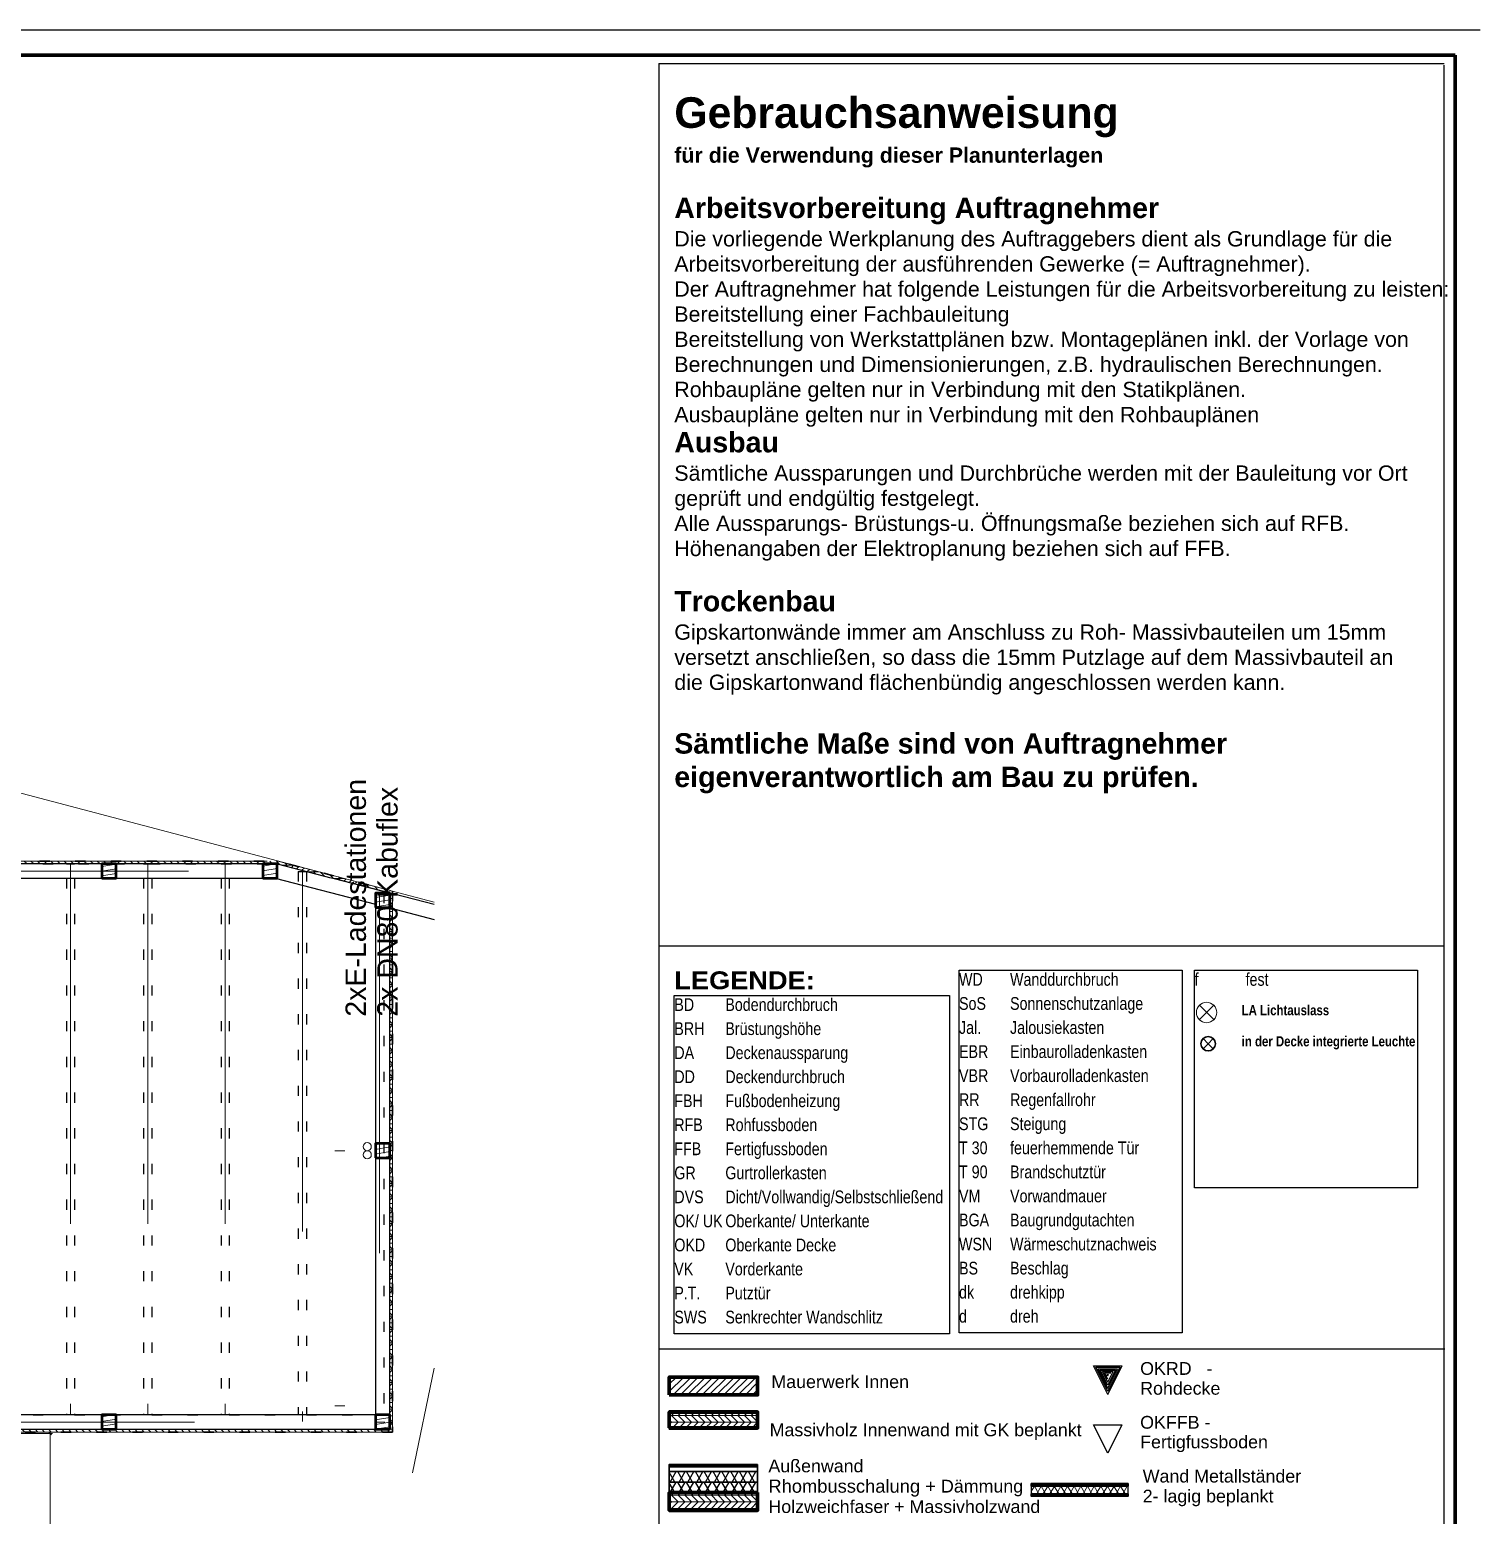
# Model space of a CAD drawing. Extents: x 0 to 42, y 0 to 29.7.
# Drawn here: x 27.84 to 42.05, y 15.14 to 29.7 of the extents above; entities that cross this region are included whole.
import ezdxf
from ezdxf.xclip import XClip

# ---------------------------------------------------------------- set-up
doc = ezdxf.new("R2010")
doc.units = 0
doc.header["$MEASUREMENT"] = 0
doc.header["$XCLIPFRAME"] = 0
for name, pattern in [('Achse', [115, 0, -40, 75, 0]), ('Punktlinie_ eng', [0.0125, 0, -0.0125]), ('STRICHPUNKT2', [0.635, 0.3175, -0.15875, 0, -0.15875]), ('Strichpunktlinie', [0.335139, 0.176389, -0.088194, 0, -0.070556]), ('Wipeout_Contour', [50, 0, -50])]:
    doc.linetypes.add(name, pattern=pattern)
for name, color, linetype in [('0_40 - Planköpfe', 7, 'Continuous'), ('331 - Tragende Außenwände.Statisch erforderlich', 7, 'Continuous'), ('500 - Außenanlagen.Fahrradhäuschen_ Müllboxen_ Zaun', 7, 'Continuous'), ('5_00 - WP Ausbau - Bemaßung', 7, 'Continuous'), ('5_00 - WP Ausbau - Ergänzungen', 7, 'Continuous'), ('5_00 - WP Ausbau - Texte', 7, 'Continuous')]:
    doc.layers.add(name, color=color, linetype=linetype)
doc.styles.add('ERSTELLTER_STIL_1', font='arial.ttf')
doc.styles.add('ERSTELLTER_STIL_2', font='arial.ttf')
pattern_1 = [(0, (0, 0), (0, 0.065), []), (45, (0, 0), (-0.13, 0.13), [0.0919239, -0.0919239]), (45, (0.065, 0), (-0.13, 0.13), [0.0919239, -0.0919239]), (45, (0.13, 0), (-0.13, 0.13), [0.0919239, -0.0919239]), (45, (0.195, 0), (-0.13, 0.13), [0.0919239, -0.0919239]), (315, (0, 0), (0.13, 0.13), [0.0919239, -0.0919239]), (315, (0.065, 0), (0.13, 0.13), [0.0919239, -0.0919239]), (315, (0.13, 0), (0.13, 0.13), [0.0919239, -0.0919239]), (315, (0.195, 0), (0.13, 0.13), [0.0919239, -0.0919239])]
pattern_2 = [(45, (0, 0), (-0.01767767, 0.01767767), [0, -0.025])]
pattern_3 = [(0, (26.131676, 15.72738), (0, 0.065), []), (45, (26.13168, 15.72738), (-0.13, 0.13), [0.091924, -0.091924]), (45, (26.19668, 15.72738), (-0.13, 0.13), [0.091924, -0.091924]), (45, (26.26168, 15.72738), (-0.13, 0.13), [0.091924, -0.091924]), (45, (26.32668, 15.72738), (-0.13, 0.13), [0.091924, -0.091924]), (315, (26.13168, 15.72738), (0.13, 0.13), [0.091924, -0.091924]), (315, (26.19668, 15.72738), (0.13, 0.13), [0.091924, -0.091924]), (315, (26.26168, 15.72738), (0.13, 0.13), [0.091924, -0.091924]), (315, (26.32668, 15.72738), (0.13, 0.13), [0.091924, -0.091924])]
pattern_4 = [(10, (26.131676, 15.72738), (-0.00781417, 0.04431635), [])]

# ---------------------------------------------------------------- blocks, each defined once
blk = doc.blocks.new('Zeichnung_1_1', base_point=(26.132, 15.727))
at = {"layer": '5_00 - WP Ausbau - Ergänzungen', "color": 178, "linetype": 'Achse', "lineweight": 18, "ltscale": 20, "true_color": 0x05000d, "flags": 128}
blk.add_lwpolyline([(30.924, 16.214), (25.924, 16.214), (25.924, 18.714), (30.924, 18.714)], close=True, dxfattribs=at)
at = {"color": 254, "linetype": 'Wipeout_Contour', "lineweight": 0, "ltscale": 111.764478}
blk.add_wipeout([(30.241, 21.385), (30.799, 21.385), (30.259, 21.525)], dxfattribs=at).dxf.layer = '500 - Außenanlagen.Fahrradhäuschen_ Müllboxen_ Zaun'
at = {"color": 254, "linetype": 'Wipeout_Contour', "lineweight": 0, "ltscale": 105.399553}
blk.add_wipeout([(31.224, 16.125), (31.364, 15.985), (31.364, 16.125)], dxfattribs=at).dxf.layer = '500 - Außenanlagen.Fahrradhäuschen_ Müllboxen_ Zaun'
at = {"color": 254, "linetype": 'Wipeout_Contour', "lineweight": 0, "ltscale": 110.765092}
blk.add_wipeout([(30.259, 21.525), (29.701, 21.525), (30.241, 21.385)], dxfattribs=at).dxf.layer = '500 - Außenanlagen.Fahrradhäuschen_ Müllboxen_ Zaun'
at = {"color": 254, "linetype": 'Wipeout_Contour', "lineweight": 0, "ltscale": 131.880016}
blk.add_wipeout([(31.224, 16.125), (26.349, 16.125), (26.349, 15.985), (31.224, 15.985)], dxfattribs=at).dxf.layer = '500 - Außenanlagen.Fahrradhäuschen_ Müllboxen_ Zaun'
at = {"layer": '500 - Außenanlagen.Fahrradhäuschen_ Müllboxen_ Zaun', "linetype": 'Continuous', "lineweight": 18, "true_color": 0x05000d}
h = blk.add_hatch(dxfattribs=at)
h.set_pattern_fill('Holz__Vollholz__Hirnholz_31', color=178, style=0, pattern_type=2)
h.set_pattern_definition(pattern_4)
h.paths.add_polyline_path([(28.541, 15.985), (28.681, 15.985), (28.681, 16.125), (28.541, 16.125)])
at = {"layer": '500 - Außenanlagen.Fahrradhäuschen_ Müllboxen_ Zaun', "color": 178, "linetype": 'Punktlinie_ eng', "lineweight": 25, "ltscale": 20, "true_color": 0x05000d}
for p, q in [((27.518, 16.125), (28.195, 16.125)), ((28.275, 16.125), (28.952, 16.125)), ((29.032, 16.125), (29.71, 16.125)), ((29.79, 16.125), (30.467, 16.125)), ((28.195, 15.985), (28.275, 15.985)), ((28.952, 15.985), (29.032, 15.985)), ((29.71, 15.985), (29.79, 15.985)), ((30.467, 15.985), (30.547, 15.985))]:
    blk.add_line(p, q, dxfattribs=at)
at = {"layer": '500 - Außenanlagen.Fahrradhäuschen_ Müllboxen_ Zaun', "color": 178, "linetype": 'Continuous', "lineweight": 50, "ltscale": 20, "true_color": 0x05000d, "flags": 128}
blk.add_lwpolyline([(28.541, 15.985), (28.681, 15.985), (28.681, 16.125), (28.541, 16.125)], close=True, dxfattribs=at)
at = {"layer": '500 - Außenanlagen.Fahrradhäuschen_ Müllboxen_ Zaun', "color": 178, "linetype": 'Continuous', "lineweight": 18, "ltscale": 20, "true_color": 0x05000d, "flags": 128}
blk.add_lwpolyline([(28.541, 15.985), (26.517, 15.985)], dxfattribs=at)
at = {"layer": '5_00 - WP Ausbau - Bemaßung', "color": 178, "linetype": 'Continuous', "lineweight": 18, "ltscale": 20, "true_color": 0x05000d}
for p, q in [((28.06, 15.944), (27.687, 15.944)), ((28.049, 15.932), (28.024, 15.957)), ((28.037, 15.944), (28.037, 15.963)), ((28.037, 8.164), (28.037, 15.944))]:
    blk.add_line(p, q, dxfattribs=at)
at = {"color": 254, "linetype": 'Wipeout_Contour', "lineweight": 0, "ltscale": 134.977866}
blk.add_wipeout([(21.898, 21.385), (30.241, 21.385), (29.701, 21.525), (21.898, 21.525)], dxfattribs=at).dxf.layer = '500 - Außenanlagen.Fahrradhäuschen_ Müllboxen_ Zaun'
at = {"color": 254, "linetype": 'Wipeout_Contour', "lineweight": 0, "ltscale": 105.644312}
blk.add_wipeout([(31.224, 15.985), (31.364, 15.985), (31.224, 16.125)], dxfattribs=at).dxf.layer = '500 - Außenanlagen.Fahrradhäuschen_ Müllboxen_ Zaun'
at = {"layer": '500 - Außenanlagen.Fahrradhäuschen_ Müllboxen_ Zaun', "linetype": 'Continuous', "lineweight": 18, "true_color": 0x7e5900}
h = blk.add_hatch(dxfattribs=at)
h.set_pattern_fill('Holz__Sperrholz_2__0001', color=46, style=0, pattern_type=2)
h.set_pattern_definition(pattern_3)
h.paths.add_polyline_path([(25.864, 21.552), (25.864, 21.525), (30.264, 21.525), (30.161, 21.552)])
h = blk.add_hatch(dxfattribs=at)
h.set_pattern_fill('Holz__Sperrholz_2__0001', color=46, style=0, pattern_type=2)
h.set_pattern_definition(pattern_3)
h.paths.add_polyline_path([(30.161, 21.552), (30.264, 21.525), (30.268, 21.552)])
h = blk.add_hatch(dxfattribs=at)
h.set_pattern_fill('Holz__Sperrholz_2__0001', color=46, style=0, pattern_type=2)
h.set_pattern_definition(pattern_3)
h.paths.add_polyline_path([(30.264, 21.525), (30.371, 21.525), (30.268, 21.552)])
at = {"layer": '500 - Außenanlagen.Fahrradhäuschen_ Müllboxen_ Zaun', "linetype": 'Continuous', "lineweight": 18, "true_color": 0x05000d}
h = blk.add_hatch(dxfattribs=at)
h.set_pattern_fill('Holz__Vollholz__Hirnholz_31', color=178, style=0, pattern_type=2)
h.set_pattern_definition(pattern_4)
h.paths.add_polyline_path([(28.541, 21.385), (28.681, 21.385), (28.681, 21.525), (28.541, 21.525)])
at = {"layer": '500 - Außenanlagen.Fahrradhäuschen_ Müllboxen_ Zaun', "linetype": 'Continuous', "lineweight": 18, "true_color": 0x7e5900}
h = blk.add_hatch(dxfattribs=at)
h.set_pattern_fill('Holz__Sperrholz_2__0001', color=46, style=0, pattern_type=2)
h.set_pattern_definition(pattern_3)
h.paths.add_polyline_path([(31.364, 15.985), (26.377, 15.985), (26.377, 15.958), (31.364, 15.958)])
h = blk.add_hatch(dxfattribs=at)
h.set_pattern_fill('Holz__Sperrholz_2__0001', color=46, style=0, pattern_type=2)
h.set_pattern_definition(pattern_3)
h.paths.add_polyline_path([(31.364, 15.985), (31.391, 15.958), (31.391, 15.985)])
h = blk.add_hatch(dxfattribs=at)
h.set_pattern_fill('Holz__Sperrholz_2__0001', color=46, style=0, pattern_type=2)
h.set_pattern_definition(pattern_3)
h.paths.add_polyline_path([(31.364, 15.958), (31.391, 15.958), (31.364, 15.985)])
at = {"layer": '500 - Außenanlagen.Fahrradhäuschen_ Müllboxen_ Zaun', "color": 178, "linetype": 'Punktlinie_ eng', "lineweight": 25, "ltscale": 20, "true_color": 0x05000d}
for p, q in [((25.864, 21.525), (30.259, 21.525)), ((28.195, 21.525), (28.275, 21.525)), ((28.952, 21.525), (29.032, 21.525)), ((29.71, 21.525), (29.79, 21.525)), ((27.518, 21.385), (28.195, 21.385)), ((28.195, 21.385), (28.195, 16.125)), ((28.275, 21.385), (28.275, 16.125)), ((28.275, 21.385), (28.952, 21.385)), ((28.952, 21.385), (28.952, 16.125)), ((29.032, 21.385), (29.032, 16.125)), ((29.032, 21.385), (29.71, 21.385)), ((29.71, 21.385), (29.71, 16.125)), ((29.79, 21.385), (29.79, 16.125)), ((25.924, 15.985), (31.364, 15.985)), ((31.224, 15.985), (31.304, 15.985))]:
    blk.add_line(p, q, dxfattribs=at)
at = {"layer": '500 - Außenanlagen.Fahrradhäuschen_ Müllboxen_ Zaun', "color": 178, "linetype": 'Strichpunktlinie', "lineweight": 18, "ltscale": 20, "true_color": 0x05000d}
for p, q in [((28.235, 21.525), (28.235, 15.985)), ((28.992, 21.525), (28.992, 15.985)), ((29.75, 21.525), (29.75, 15.985))]:
    blk.add_line(p, q, dxfattribs=at)
at = {"layer": '500 - Außenanlagen.Fahrradhäuschen_ Müllboxen_ Zaun', "color": 178, "linetype": 'Continuous', "lineweight": 18, "ltscale": 20, "true_color": 0x05000d, "flags": 128}
for points in [[(30.161, 21.552), (25.864, 21.552)], [(26.004, 21.525), (28.541, 21.525)], [(28.681, 21.525), (30.264, 21.525)], [(26.377, 15.958), (31.391, 15.958)], [(31.224, 15.985), (28.681, 15.985)]]:
    blk.add_lwpolyline(points, dxfattribs=at)
at = {"layer": '500 - Außenanlagen.Fahrradhäuschen_ Müllboxen_ Zaun', "color": 178, "linetype": 'Continuous', "lineweight": 25, "ltscale": 20, "true_color": 0x05000d, "flags": 128}
for points in [[(30.259, 21.525), (21.898, 21.525)], [(30.259, 21.525), (30.799, 21.385)], [(21.898, 21.385), (30.241, 21.385)], [(31.224, 16.125), (26.349, 16.125)], [(31.364, 15.985), (31.364, 16.125)], [(26.349, 15.985), (31.364, 15.985)]]:
    blk.add_lwpolyline(points, dxfattribs=at)
at = {"layer": '500 - Außenanlagen.Fahrradhäuschen_ Müllboxen_ Zaun', "color": 178, "linetype": 'Continuous', "lineweight": 50, "ltscale": 20, "true_color": 0x05000d, "flags": 128}
blk.add_lwpolyline([(28.541, 21.385), (28.681, 21.385), (28.681, 21.525), (28.541, 21.525)], close=True, dxfattribs=at)
at = {"layer": '500 - Außenanlagen.Fahrradhäuschen_ Müllboxen_ Zaun', "color": 178, "linetype": 'Punktlinie_ eng', "lineweight": 35, "ltscale": 20, "true_color": 0x05000d, "flags": 128}
blk.add_lwpolyline([(31.391, 15.958), (25.832, 15.958)], dxfattribs=at)
at = {"color": 254, "linetype": 'Wipeout_Contour', "lineweight": 0, "ltscale": 150.708487}
blk.add_wipeout([(30.799, 21.385), (30.241, 21.385), (31.799, 20.981), (31.799, 21.126)], dxfattribs=at).dxf.layer = '500 - Außenanlagen.Fahrradhäuschen_ Müllboxen_ Zaun'
at = {"layer": '500 - Außenanlagen.Fahrradhäuschen_ Müllboxen_ Zaun', "linetype": 'Continuous', "lineweight": 18, "true_color": 0x05000d}
h = blk.add_hatch(dxfattribs=at)
h.set_pattern_fill('Holz__Vollholz__Hirnholz_31', color=178, style=0, pattern_type=2)
h.set_pattern_definition(pattern_4)
h.paths.add_polyline_path([(30.119, 21.385), (30.259, 21.385), (30.259, 21.525), (30.119, 21.525)])
at = {"layer": '500 - Außenanlagen.Fahrradhäuschen_ Müllboxen_ Zaun', "linetype": 'Continuous', "lineweight": 18, "true_color": 0x7e5900}
h = blk.add_hatch(dxfattribs=at)
h.set_pattern_fill('Holz__Sperrholz_2__0001', color=46, style=0, pattern_type=2)
h.set_pattern_definition(pattern_3)
h.paths.add_polyline_path([(30.264, 21.525), (31.362, 21.239), (31.364, 21.239), (31.371, 21.265), (30.371, 21.525)])
at = {"layer": '500 - Außenanlagen.Fahrradhäuschen_ Müllboxen_ Zaun', "color": 178, "linetype": 'Strichpunktlinie', "lineweight": 18, "ltscale": 20, "true_color": 0x05000d}
for p, q in [((25.864, 21.455), (30.259, 21.455)), ((30.507, 21.452), (30.507, 15.985))]:
    blk.add_line(p, q, dxfattribs=at)
at = {"layer": '500 - Außenanlagen.Fahrradhäuschen_ Müllboxen_ Zaun', "color": 178, "linetype": 'Punktlinie_ eng', "lineweight": 25, "ltscale": 20, "true_color": 0x05000d}
for p, q in [((30.259, 21.385), (30.259, 21.525)), ((30.467, 21.452), (30.467, 16.125)), ((30.467, 21.452), (30.547, 21.452)), ((30.547, 21.452), (30.547, 16.125)), ((29.79, 21.385), (30.259, 21.385)), ((31.224, 21.239), (31.304, 21.239))]:
    blk.add_line(p, q, dxfattribs=at)
at = {"layer": '500 - Außenanlagen.Fahrradhäuschen_ Müllboxen_ Zaun', "color": 178, "linetype": 'Punktlinie_ eng', "lineweight": 35, "ltscale": 20, "true_color": 0x05000d, "flags": 128}
blk.add_lwpolyline([(25.832, 21.552), (30.268, 21.552), (31.391, 21.259)], dxfattribs=at)
at = {"layer": '500 - Außenanlagen.Fahrradhäuschen_ Müllboxen_ Zaun', "color": 178, "linetype": 'Continuous', "lineweight": 18, "ltscale": 20, "true_color": 0x05000d, "flags": 128}
for points in [[(31.371, 21.265), (30.268, 21.552)], [(30.264, 21.525), (31.362, 21.239)]]:
    blk.add_lwpolyline(points, dxfattribs=at)
at = {"layer": '500 - Außenanlagen.Fahrradhäuschen_ Müllboxen_ Zaun', "color": 178, "linetype": 'Continuous', "lineweight": 50, "ltscale": 20, "true_color": 0x05000d, "flags": 128}
blk.add_lwpolyline([(30.119, 21.385), (30.259, 21.385), (30.259, 21.525), (30.119, 21.525)], close=True, dxfattribs=at)
at = {"layer": '500 - Außenanlagen.Fahrradhäuschen_ Müllboxen_ Zaun', "color": 178, "linetype": 'Continuous', "lineweight": 25, "ltscale": 20, "true_color": 0x05000d, "flags": 128}
for points in [[(30.241, 21.385), (31.224, 21.131)], [(31.799, 21.126), (30.799, 21.385)], [(31.364, 21.094), (31.799, 20.981)]]:
    blk.add_lwpolyline(points, dxfattribs=at)
at = {"layer": '5_00 - WP Ausbau - Ergänzungen', "color": 178, "linetype": 'Achse', "lineweight": 18, "ltscale": 20, "true_color": 0x05000d, "flags": 128}
blk.add_lwpolyline([(30.924, 18.714), (25.924, 18.714), (25.924, 21.214), (30.924, 21.214)], close=True, dxfattribs=at)
at = {"color": 254, "linetype": 'Wipeout_Contour', "lineweight": 0, "ltscale": 145.855632}
blk.add_wipeout([(31.364, 16.125), (31.364, 21.094), (31.224, 21.131), (31.224, 16.125)], dxfattribs=at).dxf.layer = '500 - Außenanlagen.Fahrradhäuschen_ Müllboxen_ Zaun'
at = {"layer": '500 - Außenanlagen.Fahrradhäuschen_ Müllboxen_ Zaun', "linetype": 'Continuous', "lineweight": 18, "true_color": 0x05000d}
h = blk.add_hatch(dxfattribs=at)
h.set_pattern_fill('Holz__Vollholz__Hirnholz_31', color=178, style=0, pattern_type=2)
h.set_pattern_definition(pattern_4)
h.paths.add_polyline_path([(31.224, 21.099), (31.364, 21.099), (31.364, 21.239), (31.224, 21.239)])
at = {"layer": '500 - Außenanlagen.Fahrradhäuschen_ Müllboxen_ Zaun', "linetype": 'Continuous', "lineweight": 18, "true_color": 0x7e5900}
h = blk.add_hatch(dxfattribs=at)
h.set_pattern_fill('Holz__Sperrholz_2__0001', color=46, style=0, pattern_type=2)
h.set_pattern_definition(pattern_3)
h.paths.add_polyline_path([(31.364, 15.985), (31.391, 15.985), (31.391, 21.234), (31.364, 21.234), (31.364, 21.099)])
at = {"layer": '500 - Außenanlagen.Fahrradhäuschen_ Müllboxen_ Zaun', "linetype": 'Continuous', "lineweight": 18, "true_color": 0x05000d}
h = blk.add_hatch(dxfattribs=at)
h.set_pattern_fill('Holz__Vollholz__Hirnholz_31', color=178, style=0, pattern_type=2)
h.set_pattern_definition(pattern_4)
h.paths.add_polyline_path([(31.224, 18.645), (31.364, 18.645), (31.364, 18.785), (31.224, 18.785)])
h = blk.add_hatch(dxfattribs=at)
h.set_pattern_fill('Holz__Vollholz__Hirnholz_31', color=178, style=0, pattern_type=2)
h.set_pattern_definition(pattern_4)
h.paths.add_polyline_path([(31.224, 15.985), (31.364, 15.985), (31.364, 16.125), (31.224, 16.125)])
at = {"layer": '331 - Tragende Außenwände.Statisch erforderlich', "color": 190, "linetype": 'STRICHPUNKT2', "lineweight": 18, "ltscale": 20, "true_color": 0x9900ff, "flags": 128}
for points in [[(31.799, 21.15), (20.497, 24.134)], [(28.987, 3.026), (31.799, 16.583)]]:
    blk.add_lwpolyline(points, dxfattribs=at)
at = {"layer": '500 - Außenanlagen.Fahrradhäuschen_ Müllboxen_ Zaun', "color": 178, "linetype": 'Punktlinie_ eng', "lineweight": 25, "ltscale": 20, "true_color": 0x05000d}
for p, q in [((31.224, 21.239), (31.224, 16.125)), ((31.304, 21.239), (31.304, 16.125)), ((30.547, 16.125), (31.224, 16.125)), ((31.304, 16.125), (31.364, 16.125)), ((31.364, 15.985), (31.364, 16.125))]:
    blk.add_line(p, q, dxfattribs=at)
at = {"layer": '500 - Außenanlagen.Fahrradhäuschen_ Müllboxen_ Zaun', "color": 178, "linetype": 'Strichpunktlinie', "lineweight": 18, "ltscale": 20, "true_color": 0x05000d}
for p, q in [((31.264, 21.239), (31.264, 15.985)), ((25.924, 16.055), (31.364, 16.055))]:
    blk.add_line(p, q, dxfattribs=at)
at = {"layer": '500 - Außenanlagen.Fahrradhäuschen_ Müllboxen_ Zaun', "color": 178, "linetype": 'Punktlinie_ eng', "lineweight": 35, "ltscale": 20, "true_color": 0x05000d, "flags": 128}
blk.add_lwpolyline([(31.391, 21.259), (31.391, 15.958)], dxfattribs=at)
at = {"layer": '500 - Außenanlagen.Fahrradhäuschen_ Müllboxen_ Zaun', "color": 178, "linetype": 'Continuous', "lineweight": 50, "ltscale": 20, "true_color": 0x05000d, "flags": 128}
for points in [[(31.224, 21.099), (31.364, 21.099), (31.364, 21.239), (31.224, 21.239)], [(31.224, 18.645), (31.364, 18.645), (31.364, 18.785), (31.224, 18.785)], [(31.224, 15.985), (31.364, 15.985), (31.364, 16.125), (31.224, 16.125)]]:
    blk.add_lwpolyline(points, close=True, dxfattribs=at)
at = {"layer": '500 - Außenanlagen.Fahrradhäuschen_ Müllboxen_ Zaun', "color": 178, "linetype": 'Continuous', "lineweight": 25, "ltscale": 20, "true_color": 0x05000d, "flags": 128}
for points in [[(31.224, 21.131), (31.224, 16.125)], [(31.364, 16.125), (31.364, 21.094)]]:
    blk.add_lwpolyline(points, dxfattribs=at)
at = {"layer": '500 - Außenanlagen.Fahrradhäuschen_ Müllboxen_ Zaun', "color": 178, "linetype": 'Continuous', "lineweight": 18, "ltscale": 20, "true_color": 0x05000d, "flags": 128}
for points in [[(31.391, 15.985), (31.391, 21.234)], [(31.364, 21.099), (31.364, 18.785)], [(31.364, 18.645), (31.364, 16.125)]]:
    blk.add_lwpolyline(points, dxfattribs=at)
at = {"layer": '5_00 - WP Ausbau - Bemaßung', "color": 1, "linetype": 'Continuous', "lineweight": 18, "ltscale": 20, "true_color": 0xf50000}
for centre in [(31.143, 18.755), (31.143, 18.675)]:
    blk.add_circle(centre, 0.04, dxfattribs=at)
at = {"layer": '5_00 - WP Ausbau - Texte', "color": 1, "linetype": 'Continuous', "lineweight": 18, "true_color": 0xf50000, "insert": (30.93, 20.028), "char_height": 0.2, "attachment_point": 1, "rotation": 90, "line_spacing_factor": 0.930826, "style": 'ERSTELLTER_STIL_1'}
blk.add_mtext('\\A1;{\\pql;\\fArial|b0|i0|c0|p38;2xE-Ladestationen\\P\\pql;\\fArial|b0|i0|c0|p38;2x DN80 Kabuflex}', dxfattribs=at)

msp = doc.modelspace()

# ---------------------------------------------------------------- hatches: boundary and pattern name
at = {"layer": '0_40 - Planköpfe', "linetype": 'Continuous', "lineweight": 25, "ltscale": 20, "true_color": 0x05000d}
h = msp.add_hatch(dxfattribs=at)
h.set_pattern_fill('MW_HLZ', color=178, style=0, pattern_type=2)
h.set_pattern_definition([(45, (0, 0), (-0.03535534, 0.03535534), [])])
h.paths.add_polyline_path([(34.103, 16.322), (34.968, 16.322), (34.968, 16.497), (34.103, 16.497)])
at = {"layer": '0_40 - Planköpfe', "linetype": 'Continuous', "lineweight": 18, "ltscale": 20, "true_color": 0x9f9f9f}
h = msp.add_hatch(dxfattribs=at)
h.set_pattern_fill('Gips', color=253, style=0, pattern_type=2)
h.set_pattern_definition(pattern_2)
h.paths.add_polyline_path([(34.968, 16.166), (34.103, 16.166), (34.103, 16.153), (34.968, 16.153)])
at = {"layer": '0_40 - Planköpfe', "linetype": 'Continuous', "lineweight": 18, "ltscale": 20, "true_color": 0x7e5900}
h = msp.add_hatch(dxfattribs=at)
h.set_pattern_fill('Holz__Sperrholz_2_', color=46, style=0, pattern_type=2)
h.set_pattern_definition(pattern_1)
h.paths.add_polyline_path([(34.103, 15.999), (34.968, 15.999), (34.968, 16.153), (34.103, 16.153)])
at = {"layer": '0_40 - Planköpfe', "linetype": 'Continuous', "lineweight": 18, "ltscale": 20, "true_color": 0x9f9f9f}
h = msp.add_hatch(dxfattribs=at)
h.set_pattern_fill('Gips', color=253, style=0, pattern_type=2)
h.set_pattern_definition(pattern_2)
h.paths.add_polyline_path([(34.968, 15.999), (34.103, 15.999), (34.103, 15.986), (34.968, 15.986)])
at = {"layer": '0_40 - Planköpfe', "linetype": 'Continuous', "lineweight": 18, "ltscale": 20, "true_color": 0x7e5900}
h = msp.add_hatch(dxfattribs=at)
h.set_pattern_fill('Holz__Sperrholz_2_', color=46, style=0, pattern_type=2)
h.set_pattern_definition([(180, (32.96564, 15.431824), (0, 0.065), []), (225, (32.96564, 15.43182), (-0.13, 0.13), [0.091924, -0.091924]), (225, (32.90064, 15.43182), (-0.13, 0.13), [0.091924, -0.091924]), (225, (32.83564, 15.43182), (-0.13, 0.13), [0.091924, -0.091924]), (225, (32.77064, 15.43182), (-0.13, 0.13), [0.091924, -0.091924]), (135, (32.96564, 15.43182), (0.13, 0.13), [0.091924, -0.091924]), (135, (32.90064, 15.43182), (0.13, 0.13), [0.091924, -0.091924]), (135, (32.83564, 15.43182), (0.13, 0.13), [0.091924, -0.091924]), (135, (32.77064, 15.43182), (0.13, 0.13), [0.091924, -0.091924])])
h.paths.add_polyline_path([(34.968, 15.641), (34.103, 15.641), (34.103, 15.617), (34.968, 15.617)])
at = {"layer": '0_40 - Planköpfe', "linetype": 'Continuous', "lineweight": 25, "ltscale": 20, "true_color": 0x05000d}
h = msp.add_hatch(dxfattribs=at)
h.set_pattern_fill('Dämmung__weich', color=178, style=0, pattern_type=2)
h.set_pattern_definition([(240, (32.96564, 15.28288), (-0.064952, 0.0375), []), (300, (32.96564, 15.28288), (0.064952, 0.0375), [])])
h.paths.add_polyline_path([(34.968, 15.571), (34.103, 15.571), (34.103, 15.468), (34.968, 15.468)])
h = msp.add_hatch(dxfattribs=at)
h.set_pattern_fill('Dämmung__weich', color=178, style=0, pattern_type=2)
h.set_pattern_definition([(240, (32.96564, 15.18016), (-0.064952, 0.0375), []), (300, (32.96564, 15.18016), (0.064952, 0.0375), [])])
h.paths.add_polyline_path([(34.968, 15.468), (34.103, 15.468), (34.103, 15.365), (34.968, 15.365)])
at = {"layer": '0_40 - Planköpfe', "linetype": 'Continuous', "lineweight": 18, "ltscale": 20, "true_color": 0x9f9f9f}
h = msp.add_hatch(dxfattribs=at)
h.set_pattern_fill('Gips', color=253, style=0, pattern_type=2)
h.set_pattern_definition(pattern_2)
h.paths.add_polyline_path([(38.599, 15.453), (37.649, 15.453), (37.649, 15.44), (38.599, 15.44)])
h = msp.add_hatch(dxfattribs=at)
h.set_pattern_fill('Gips', color=253, style=0, pattern_type=2)
h.set_pattern_definition(pattern_2)
h.paths.add_polyline_path([(38.599, 15.44), (37.65, 15.44), (37.65, 15.428), (38.599, 15.428)])
at = {"layer": '0_40 - Planköpfe', "linetype": 'Continuous', "lineweight": 18, "ltscale": 20, "true_color": 0x7e5900}
h = msp.add_hatch(dxfattribs=at)
h.set_pattern_fill('Holz__Sperrholz_2_', color=46, style=0, pattern_type=2)
h.set_pattern_definition(pattern_1)
h.paths.add_polyline_path([(34.968, 15.365), (34.103, 15.365), (34.103, 15.19), (34.968, 15.19)])
at = {"layer": '0_40 - Planköpfe', "linetype": 'Continuous', "lineweight": 18, "ltscale": 20, "true_color": 0xcdcd00}
h = msp.add_hatch(dxfattribs=at)
h.set_pattern_fill('Dämmung__weich', color=52, style=0, pattern_type=2)
h.set_pattern_definition([(300, (5.4, 15.42776), (0.04871393, 0.028125), []), (240, (5.4, 15.42776), (-0.04871393, 0.028125), [])])
h.paths.add_polyline_path([(38.599, 15.428), (37.65, 15.428), (37.65, 15.353), (38.599, 15.353)])
at = {"layer": '0_40 - Planköpfe', "linetype": 'Continuous', "lineweight": 18, "ltscale": 20, "true_color": 0x9f9f9f}
h = msp.add_hatch(dxfattribs=at)
h.set_pattern_fill('Gips', color=253, style=0, pattern_type=2)
h.set_pattern_definition(pattern_2)
h.paths.add_polyline_path([(38.599, 15.353), (37.65, 15.353), (37.65, 15.341), (38.599, 15.341)])
h = msp.add_hatch(dxfattribs=at)
h.set_pattern_fill('Gips', color=253, style=0, pattern_type=2)
h.set_pattern_definition(pattern_2)
h.paths.add_polyline_path([(38.599, 15.341), (37.65, 15.341), (37.65, 15.328), (38.599, 15.328)])

# ---------------------------------------------------------------- linework, layer by layer
at = {"color": 178, "linetype": 'Continuous', "lineweight": 35, "ltscale": 20, "true_color": 0x05000d, "flags": 128}
msp.add_lwpolyline([(39.454, 19.763, 1), (39.313, 19.763, 1)], format="xyb", close=True, dxfattribs=at)
at = {"layer": '0_40 - Planköpfe', "color": 178, "linetype": 'Continuous', "lineweight": 25, "ltscale": 20, "true_color": 0x05000d}
for p, q in [((0, 29.7), (42.05, 29.7)), ((34.001, 29.37), (34.001, 0.368)), ((34.001, 29.37), (41.697, 29.37)), ((41.697, 0.368), (41.697, 29.354)), ((34.001, 20.722), (41.697, 20.722)), ((34.001, 16.773), (41.702, 16.773)), ((38.4, 16.325), (38.259, 16.605)), ((38.259, 16.605), (38.54, 16.605)), ((38.4, 16.325), (38.54, 16.605)), ((38.281, 16.592), (38.519, 16.592)), ((38.4, 16.355), (38.281, 16.592)), ((38.4, 16.386), (38.304, 16.578)), ((38.304, 16.578), (38.496, 16.578)), ((38.325, 16.565), (38.475, 16.565)), ((38.4, 16.416), (38.325, 16.565)), ((38.4, 16.447), (38.348, 16.551)), ((38.348, 16.551), (38.452, 16.551)), ((38.369, 16.537), (38.43, 16.537)), ((38.4, 16.476), (38.369, 16.537)), ((38.4, 16.508), (38.392, 16.523)), ((38.392, 16.523), (38.408, 16.523)), ((38.519, 16.592), (38.4, 16.355)), ((38.4, 16.386), (38.496, 16.578)), ((38.475, 16.565), (38.4, 16.416)), ((38.4, 16.447), (38.452, 16.551)), ((38.4, 16.508), (38.408, 16.523)), ((38.26, 16.029), (38.539, 16.029)), ((38.4, 15.75), (38.26, 16.029)), ((38.539, 16.029), (38.4, 15.75))]:
    msp.add_line(p, q, dxfattribs=at)
at = {"layer": '0_40 - Planköpfe', "color": 178, "linetype": 'Continuous', "lineweight": 100, "ltscale": 20, "true_color": 0x05000d}
for p, q in [((41.805, 29.45), (0.993, 29.45)), ((41.805, 0.25), (41.805, 29.45))]:
    msp.add_line(p, q, dxfattribs=at)
at = {"layer": '0_40 - Planköpfe', "color": 152, "linetype": 'Continuous', "lineweight": 35, "ltscale": 20, "true_color": 0x0060cd}
for p, q in [((39.297, 19.999), (39.439, 20.14)), ((39.297, 20.14), (39.439, 19.999))]:
    msp.add_line(p, q, dxfattribs=at)
at = {"layer": '0_40 - Planköpfe', "color": 214, "linetype": 'Continuous', "lineweight": 18, "ltscale": 20, "true_color": 0x8f00a8}
for p, q in [((39.384, 19.763), (39.334, 19.813)), ((39.384, 19.763), (39.433, 19.813)), ((39.334, 19.713), (39.384, 19.763)), ((39.384, 19.763), (39.433, 19.713))]:
    msp.add_line(p, q, dxfattribs=at)
at = {"layer": '0_40 - Planköpfe', "color": 178, "linetype": 'Continuous', "lineweight": 25, "true_color": 0x05000d, "flags": 128}
for points in [[(36.942, 20.485), (39.127, 20.485), (39.127, 16.93), (36.942, 16.93)], [(39.25, 20.485), (41.435, 20.485), (41.435, 18.352), (39.25, 18.352)], [(34.152, 20.237), (36.849, 20.237), (36.849, 16.92), (34.152, 16.92)]]:
    msp.add_lwpolyline(points, close=True, dxfattribs=at)
at = {"layer": '0_40 - Planköpfe', "color": 178, "linetype": 'Continuous', "lineweight": 70, "ltscale": 20, "true_color": 0x05000d, "flags": 128}
for points in [[(34.103, 16.322), (34.968, 16.322), (34.968, 16.497), (34.103, 16.497)], [(34.103, 15.999), (34.968, 15.999), (34.968, 16.153), (34.103, 16.153)], [(34.968, 15.365), (34.103, 15.365), (34.103, 15.19), (34.968, 15.19)]]:
    msp.add_lwpolyline(points, close=True, dxfattribs=at)
at = {"layer": '0_40 - Planköpfe', "color": 178, "linetype": 'Continuous', "lineweight": 35, "ltscale": 20, "true_color": 0x05000d, "flags": 128}
for points in [[(34.968, 16.166), (34.103, 16.166), (34.103, 16.153), (34.968, 16.153)], [(34.968, 15.999), (34.103, 15.999), (34.103, 15.986), (34.968, 15.986)], [(34.968, 15.641), (34.103, 15.641), (34.103, 15.617), (34.968, 15.617)], [(34.968, 15.617), (34.103, 15.617), (34.103, 15.571), (34.968, 15.571)], [(34.968, 15.571), (34.103, 15.571), (34.103, 15.468), (34.968, 15.468)], [(34.968, 15.468), (34.103, 15.468), (34.103, 15.365), (34.968, 15.365)], [(38.599, 15.453), (37.649, 15.453), (37.649, 15.44), (38.599, 15.44)], [(38.599, 15.44), (37.65, 15.44), (37.65, 15.428), (38.599, 15.428)], [(38.599, 15.353), (37.65, 15.353), (37.65, 15.341), (38.599, 15.341)], [(38.599, 15.341), (37.65, 15.341), (37.65, 15.328), (38.599, 15.328)]]:
    msp.add_lwpolyline(points, close=True, dxfattribs=at)
at = {"layer": '0_40 - Planköpfe', "color": 178, "linetype": 'Continuous', "lineweight": 25, "ltscale": 20, "true_color": 0x05000d, "flags": 128}
msp.add_lwpolyline([(38.599, 15.428), (37.65, 15.428), (37.65, 15.353), (38.599, 15.353)], close=True, dxfattribs=at)
at = {"layer": '0_40 - Planköpfe', "color": 5, "linetype": 'Continuous', "lineweight": 18, "ltscale": 20}
msp.add_circle((39.368, 20.069), 0.1, dxfattribs=at)
at = {"layer": '0_40 - Planköpfe', "color": 214, "linetype": 'Continuous', "lineweight": 18, "ltscale": 20, "true_color": 0x8f00a8}
msp.add_circle((39.384, 19.763), 0.0704, dxfattribs=at)

# ---------------------------------------------------------------- block references
at = {"color": 178, "linetype": 'Continuous', "lineweight": 25, "ltscale": 20, "true_color": 0x05000d}
ref = msp.add_blockref('Zeichnung_1_1', (26.132, 15.727), dxfattribs=at)
XClip(ref).set_block_clipping_path([(4.1980274282, 3.0257570699), (31.7992466844, 24.1343286538)])

# ---------------------------------------------------------------- texts
at = {"layer": '0_40 - Planköpfe', "color": 178, "linetype": 'Continuous', "lineweight": 25, "true_color": 0x05000d}
for s, insert, char_height, width, attachment_point, line_spacing_factor, style in [('\\A1;{\\pql;\\fArial|b1|i0|c0|p38;Gebrauchsanweisung\\fArial|b1|i0|c0|p38;\\H0.500000x;  ^I\\P\\pql;\\fArial|b1|i0|c0|p38;für die Verwendung dieser Planunterlagen \\P\\pql;\\fArial|b1|i0|c0|p38;\\P\\pql;\\fArial|b1|i0|c0|p38;\\H1.333333x;Arbeitsvorbereitung Auftragnehmer\\P\\pql;\\fArial|b0|i0|c0|p38;\\H0.750000x;Die vorliegende Werkplanung des Auftraggebers dient als Grundlage für die Arbeitsvorbereitung der ausführenden Gewerke (= Auftragnehmer).\\P\\pql;\\fArial|b0|i0|c0|p38;Der Auftragnehmer hat folgende Leistungen für die Arbeitsvorbereitung zu leisten:\\P\\pql;\\fArial|b0|i0|c0|p38;Bereitstellung einer Fachbauleitung\\P\\pql;\\fArial|b0|i0|c0|p38;Bereitstellung von Werkstattplänen bzw. Montageplänen inkl. der Vorlage von Berechnungen und Dimensionierungen, z.B. hydraulischen Berechnungen.\\P\\pql;\\fArial|b0|i0|c0|p38;Rohbaupläne gelten nur in Verbindung mit den Statikplänen.\\P\\pql;\\fArial|b0|i0|c0|p38;Ausbaupläne gelten nur in Verbindung mit den Rohbauplänen\\P\\pql;\\fArial|b1|i0|c0|p38;\\H1.333333x;Ausbau\\P\\pql;\\fArial|b0|i0|c0|p38;\\H0.750000x;Sämtliche Aussparungen und Durchbrüche werden mit der Bauleitung vor Ort \\P\\pql;\\fArial|b0|i0|c0|p38;geprüft und endgültig festgelegt.\\P\\pql;\\fArial|b0|i0|c0|p38;Alle Aussparungs- Brüstungs-u. Öffnungsmaße beziehen sich auf RFB.\\P\\pql;\\fArial|b0|i0|c0|p38;Höhenangaben der Elektroplanung beziehen sich auf FFB.\\P\\pql;\\fArial|b0|i0|c0|p38;\\P\\pql;\\fArial|b1|i0|c0|p38;\\H1.333333x;Trockenbau\\P\\pql;\\fArial|b0|i0|c0|p38;\\H0.750000x;Gipskartonwände immer am Anschluss zu Roh- Massivbauteilen um 15mm \\P\\pql;\\fArial|b0|i0|c0|p38;versetzt anschließen, so dass die 15mm Putzlage auf dem Massivbauteil an \\P\\pql;\\fArial|b0|i0|c0|p38;die Gipskartonwand flächenbündig angeschlossen werden kann.\\P\\pql;\\fArial|b1|i0|c0|p38;\\H1.333333x;\\P\\pql;\\fArial|b1|i0|c0|p38;Sämtliche Maße sind von Auftragnehmer \\P\\pql;\\fArial|b1|i0|c0|p38;eigenverantwortlich am Bau zu prüfen.\\fArial|b0|i0|c0|p38;\\H0.750000x; }', (34.152, 29.038), 0.3, 7.46478, 1, 0.983801, 'ERSTELLTER_STIL_2'), ('\\A1;{\\pql;\\fArial|b0|i0|c0|p38;OKRD   - Rohdecke}', (38.717, 16.322), 0.125, 1.12508, 7, 0.93321, 'ERSTELLTER_STIL_1'), ('\\A1;{\\pql;\\fArial|b0|i0|c0|p38;Massivholz Innenwand mit GK beplankt}', (35.086, 15.879), 0.125, 3.01165, 7, 0.9307, 'ERSTELLTER_STIL_1'), ('\\A1;{\\pql;\\fArial|b0|i0|c0|p38;OKFFB - Fertigfussboden}', (38.717, 15.761), 0.125, 1.43634, 7, 0.921299, 'ERSTELLTER_STIL_1'), ('\\A1;{\\pql;\\fArial|b0|i0|c0|p38;Außenwand\\P\\pql;\\fArial|b0|i0|c0|p38;\\H1.027955x;Rhombusschalung\\fArial|b0|i0|c0|p38; + \\fArial|b0|i0|c0|p38;\\H0.972805x;Dämmung Holzweichfaser +\\fArial|b0|i0|c0|p38; \\fArial|b0|i0|c0|p38;Massivholzwand\\fArial|b0|i0|c0|p38;\\H1.027955x; \\fArial|b0|i0|c0|p38;\\H0.972805x; }', (35.074, 15.163), 0.125, 2.70784, 7, 0.943012, 'ERSTELLTER_STIL_1')]:
    msp.add_mtext(s, dxfattribs=dict(at, insert=insert, char_height=char_height, width=width, attachment_point=attachment_point, line_spacing_factor=line_spacing_factor, style=style))
for s, insert, char_height, attachment_point, style in [('\\A1;{\\W1.090000x;\\pql;\\fArial|b1|i0|c0|p38;LEGENDE:}', (34.152, 20.295), 0.175, 7, 'ERSTELLTER_STIL_2'), ('\\A1;{\\W0.800000x;\\pql;\\fArial|b0|i0|c0|p38;f^Ifest\\P\\pql;\\fArial|b0|i0|c0|p38;\\P\\pql;\\fArial|b0|i0|c0|p38;\\P\\pql;\\fArial|b0|i0|c0|p38;\\P\\pql;\\fArial|b0|i0|c0|p38;\\P\\pql;\\fArial|b0|i0|c0|p38;\\P\\pql;\\fArial|b0|i0|c0|p38;\\P\\pql;\\fArial|b0|i0|c0|p38;\\P\\pql;\\fArial|b0|i0|c0|p38;}', (39.25, 20.456), 0.125, 1, 'ERSTELLTER_STIL_1'), ('\\A1;{\\W0.800000x;\\pql;\\fArial|b1|i0|c0|p38;LA Lichtauslass}', (39.712, 20.142), 0.1, 1, 'ERSTELLTER_STIL_2'), ('\\A1;{\\W0.800000x;\\pql;\\fArial|b1|i0|c0|p38;in der Decke integrierte Leuchte}', (39.712, 19.837), 0.1, 1, 'ERSTELLTER_STIL_2'), ('\\A1;{\\pql;\\fArial|b0|i0|c0|p38;Mauerwerk Innen\\fArial|b0|i0|c0|p38; }', (35.103, 16.387), 0.125, 7, 'ERSTELLTER_STIL_1')]:
    msp.add_mtext(s, dxfattribs=dict(at, insert=insert, char_height=char_height, attachment_point=attachment_point, style=style))
at = {"layer": '0_40 - Planköpfe', "color": 178, "linetype": 'Continuous', "lineweight": 25, "true_color": 0x05000d, "char_height": 0.125, "style": 'ERSTELLTER_STIL_1'}
for s, insert, attachment_point, line_spacing_factor in [('\\A1;{\\W0.800000x;\\pql;\\fArial|b0|i0|c0|p38;WD^IWanddurchbruch\\P\\pql;\\fArial|b0|i0|c0|p38;SoS^ISonnenschutzanlage\\P\\pql;\\fArial|b0|i0|c0|p38;Jal.^IJalousiekasten^I\\P\\pql;\\fArial|b0|i0|c0|p38;EBR^IEinbaurolladenkasten\\P\\pql;\\fArial|b0|i0|c0|p38;VBR^IVorbaurolladenkasten\\P\\pql;\\fArial|b0|i0|c0|p38;RR^IRegenfallrohr\\P\\pql;\\fArial|b0|i0|c0|p38;STG^ISteigung\\P\\pql;\\fArial|b0|i0|c0|p38;T 30^Ifeuerhemmende Tür\\P\\pql;\\fArial|b0|i0|c0|p38;T 90^IBrandschutztür\\P\\pql;\\fArial|b0|i0|c0|p38;VM^IVorwandmauer\\P\\pql;\\fArial|b0|i0|c0|p38;BGA^IBaugrundgutachten\\P\\pql;\\fArial|b0|i0|c0|p38;WSN^IWärmeschutznachweis\\P\\pql;\\fArial|b0|i0|c0|p38;BS^IBeschlag\\P\\pql;\\fArial|b0|i0|c0|p38;dk^Idrehkipp\\P\\pql;\\fArial|b0|i0|c0|p38;d^Idreh}', (36.942, 20.456), 1, 1.131499), ('\\A1;{\\W0.800000x;\\pql;\\fArial|b0|i0|c0|p38;BD^IBodendurchbruch                                                                         \\P\\pql;\\fArial|b0|i0|c0|p38;BRH^IBrüstungshöhe                                  \\P\\pql;\\fArial|b0|i0|c0|p38;DA^IDeckenaussparung                             \\P\\pql;\\fArial|b0|i0|c0|p38;DD^IDeckendurchbruch  \\P\\pql;\\fArial|b0|i0|c0|p38;FBH^IFußbodenheizung                                                                                                                                                  \\P\\pql;\\fArial|b0|i0|c0|p38;RFB^IRohfussboden\\P\\pql;\\fArial|b0|i0|c0|p38;FFB^IFertigfussboden                                                                                                            \\P\\pql;\\fArial|b0|i0|c0|p38;GR^IGurtrollerkasten   \\P\\pql;\\fArial|b0|i0|c0|p38;DVS^IDicht/Vollwandig/Selbstschließend\\P\\pql;\\fArial|b0|i0|c0|p38;OK/ UK^IOberkante/ Unterkante\\P\\pql;\\fArial|b0|i0|c0|p38;OKD^IOberkante Decke\\P\\pql;\\fArial|b0|i0|c0|p38;VK^IVorderkante\\P\\pql;\\fArial|b0|i0|c0|p38;P.T.^IPutztür\\P\\pql;\\fArial|b0|i0|c0|p38;SWS^ISenkrechter Wandschlitz^I                                                            }', (34.152, 20.209), 1, 1.130351), ('\\A1;{\\pql;\\fArial|b0|i0|c0|p38;Wand Metallständer\\P\\pql;\\fArial|b0|i0|c0|p38;2- lagig beplankt}', (38.742, 15.23), 7, 0.937793)]:
    msp.add_mtext(s, dxfattribs=dict(at, insert=insert, attachment_point=attachment_point, line_spacing_factor=line_spacing_factor))

doc.saveas('drawing.dxf')
